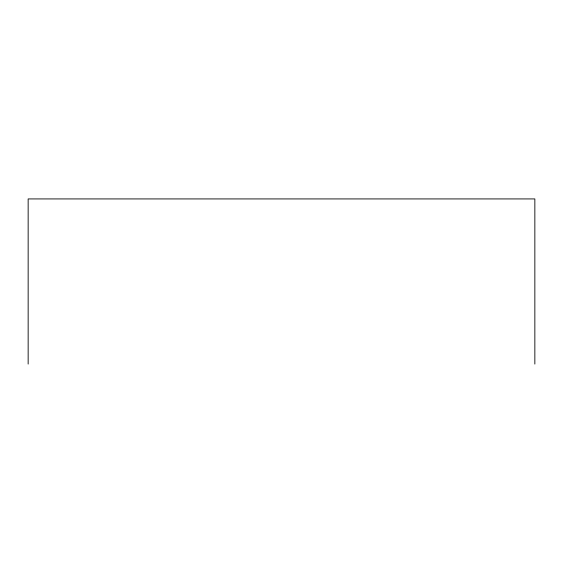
<?xml version="1.0" encoding="UTF-8"?>
<svg xmlns="http://www.w3.org/2000/svg" width="563" height="563" viewBox="0 0 563 563"><rect width="100%" height="100%" fill="white"/><g stroke="black" fill="none" stroke-linecap="round" stroke-linejoin="round"><path stroke-width="0.84" d="M534.85 364.071L534.85 198.929L28.15 198.929L28.15 364.071"/></g></svg>
